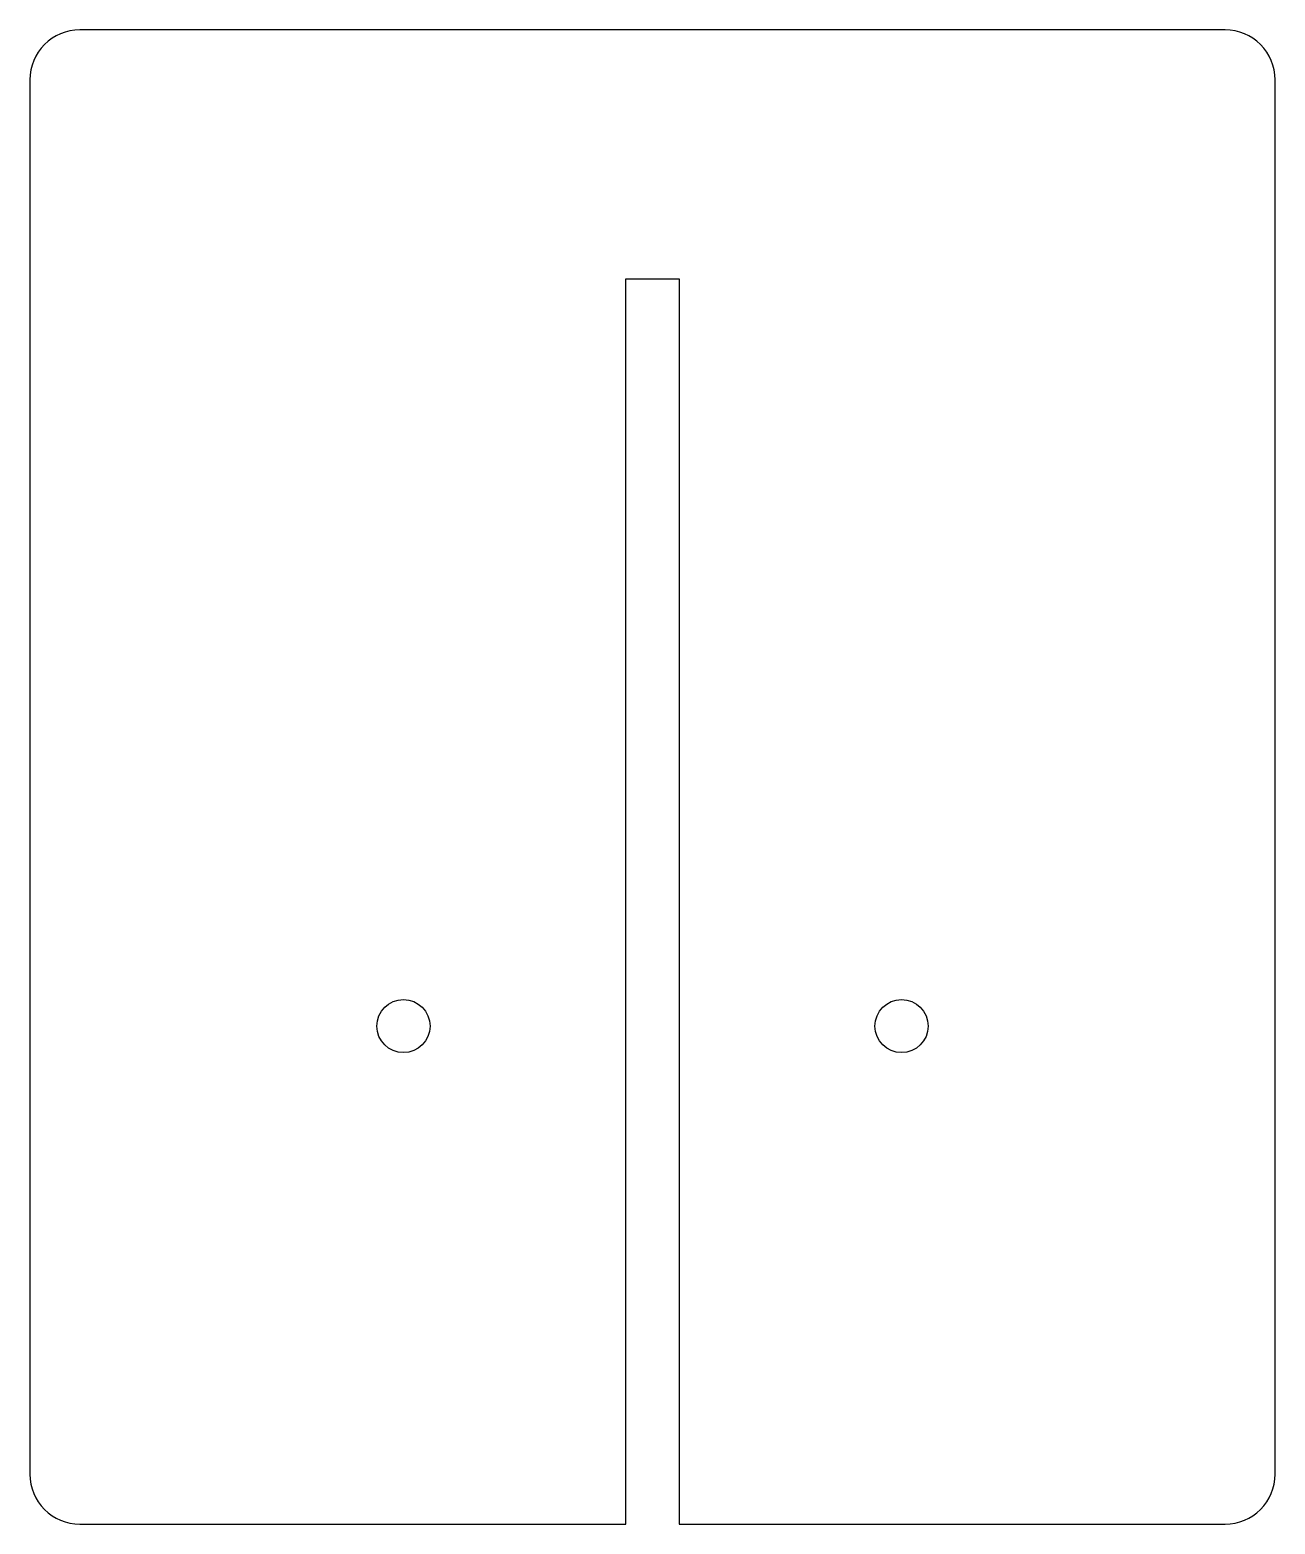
# Model space of a CAD drawing. Header units: millimetres. Extents: x 0 to 75, y -90 to 0.
import ezdxf

# ---------------------------------------------------------------- set-up
doc = ezdxf.new("R2010")
doc.units = ezdxf.units.MM
doc.layers.get('0').update_dxf_attribs({"linetype": 'CONTINUOUS'})

msp = doc.modelspace()

# ---------------------------------------------------------------- linework, layer by layer
msp.add_lwpolyline([(72, -90, 0.414214), (75, -87), (75, -3, 0.414214), (72, 0), (3, 0, 0.414214), (0, -3), (0, -87, 0.414214), (3, -90), (35.898, -90), (35.898, -15), (39.098, -15), (39.098, -90)], format="xyb", close=True)
for centre in [(22.5, -60), (52.5, -60)]:
    msp.add_circle(centre, 1.6)

doc.saveas('drawing.dxf')
